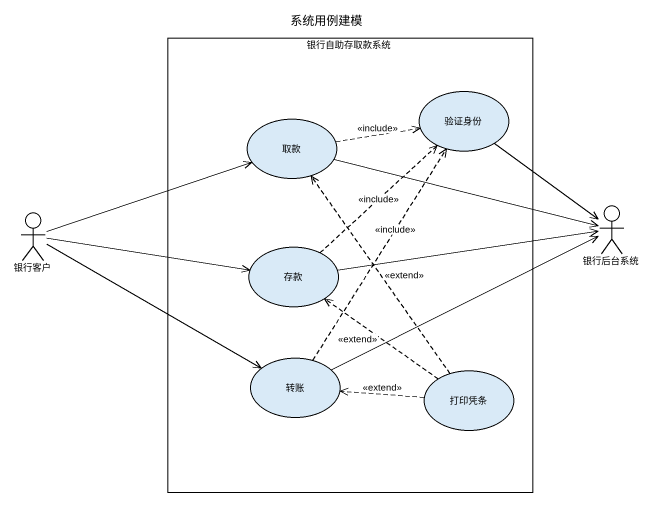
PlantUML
@startuml
title 系统用例建模
rectangle 银行自助存取款系统 {
  usecase 验证身份
  usecase 取款
  usecase 存款
  usecase 转账
  usecase 打印凭条
}
actor 银行客户
actor 银行后台系统
取款 .right.> 验证身份 : <<include>>
银行客户 -right-> 取款
银行客户 -right-> 存款
银行客户 -right-> 转账
银行后台系统 <-up- 验证身份
银行后台系统 <-left- 取款
银行后台系统 <-left- 存款
银行后台系统 <-left- 转账
存款 .up.> 验证身份 : <<include>>
转账 .up.> 验证身份 : <<include>>
打印凭条 .up.> 取款 : <<extend>>
打印凭条 .up.> 存款 : <<extend>>
打印凭条 .left.> 转账 : <<extend>>
@enduml
